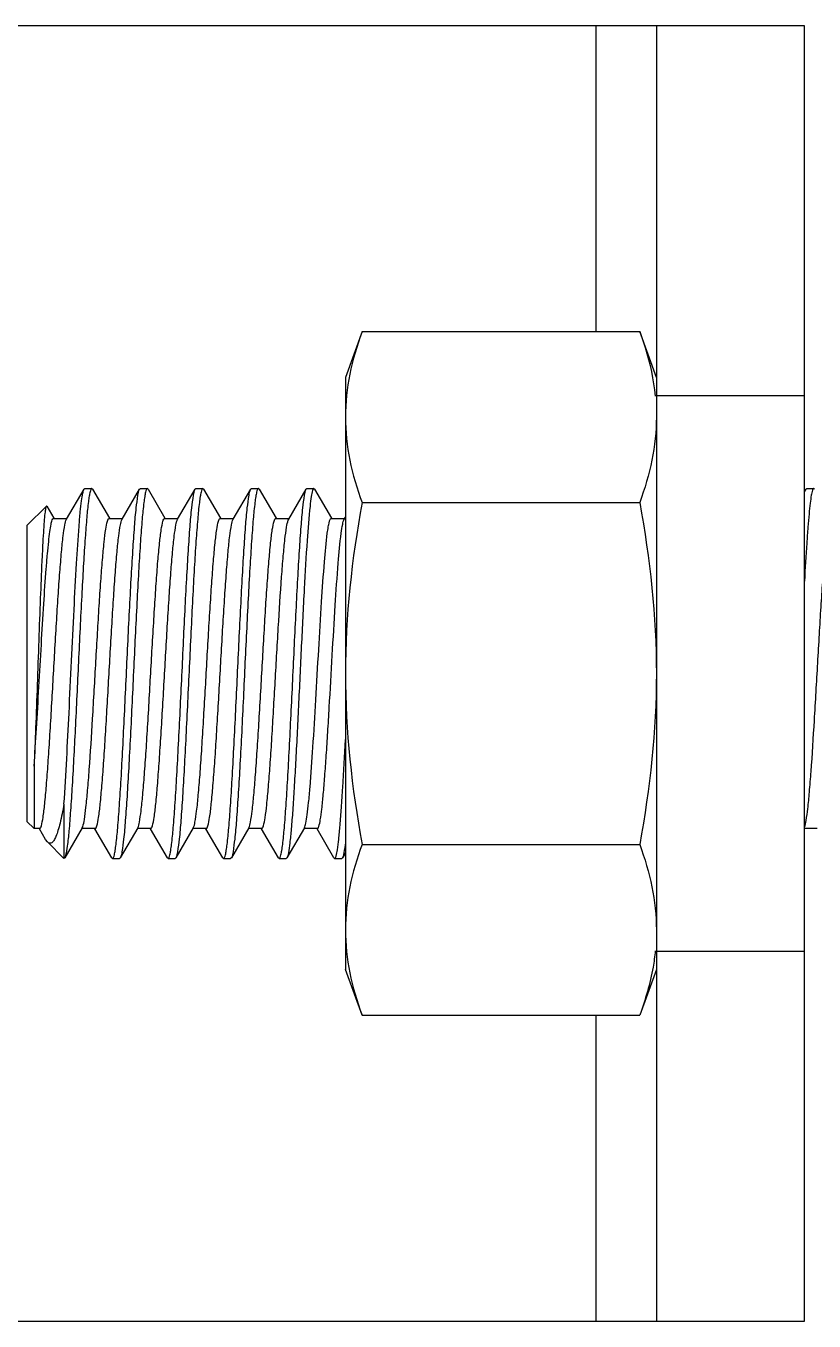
# Model space of a CAD drawing. Extents: x 27938 to 1042331, y -235042 to 1535213.
# Drawn here: x 726557.5 to 726729, y 744841.9 to 745123.8 of the extents above; entities that cross this region are included whole.
import ezdxf

# ---------------------------------------------------------------- set-up
doc = ezdxf.new("R2010")
doc.units = 0
doc.header["$LTSCALE"] = 1000
doc.header["$MEASUREMENT"] = 0

msp = doc.modelspace()

# ---------------------------------------------------------------- linework, layer by layer
at = {"linetype": 'Continuous'}
for p, q in [((726726.91, 745123.82), (726382.06, 745123.82)), ((726681.54, 745123.82), (726681.54, 745057.27)), ((726694.69, 745123.82), (726694.69, 744841.91)), ((726726.91, 744841.91), (726726.91, 745123.82)), ((726630.66, 745057.27), (726627.04, 745047.3)), ((726630.66, 745057.27), (726691.07, 745057.27)), ((726694.69, 745047.3), (726691.07, 745057.27)), ((726627.04, 745047.3), (726627.04, 744918.43)), ((726726.91, 745043.27), (726694.69, 745043.27)), ((726566.38, 745016.45), (726570.19, 745023)), ((726570.19, 745023), (726570.35, 745023.14)), ((726570.35, 745023.14), (726571.86, 745023.14)), ((726570.35, 745023.14), (726571.86, 745023.14)), ((726571.86, 745023.14), (726571.84, 745023.13)), ((726572.02, 745023), (726571.86, 745023.14)), ((726572.02, 745023), (726575.7, 745016.65)), ((726578.46, 745016.45), (726582.27, 745023)), ((726582.27, 745023), (726582.43, 745023.14)), ((726582.43, 745023.14), (726583.94, 745023.14)), ((726582.43, 745023.14), (726583.94, 745023.14)), ((726583.94, 745023.14), (726583.92, 745023.13)), ((726584.1, 745023), (726583.94, 745023.14)), ((726584.1, 745023), (726587.78, 745016.65)), ((726590.54, 745016.45), (726594.36, 745023)), ((726594.36, 745023), (726594.51, 745023.14)), ((726594.51, 745023.14), (726596.03, 745023.14)), ((726594.51, 745023.14), (726596.03, 745023.14)), ((726596.03, 745023.14), (726596, 745023.13)), ((726596.19, 745023), (726596.03, 745023.14)), ((726596.19, 745023), (726599.86, 745016.65)), ((726602.63, 745016.45), (726606.44, 745023)), ((726606.44, 745023), (726606.6, 745023.14)), ((726606.6, 745023.14), (726608.11, 745023.14)), ((726606.6, 745023.14), (726608.11, 745023.14)), ((726608.11, 745023.14), (726608.09, 745023.13)), ((726608.27, 745023), (726608.11, 745023.14)), ((726608.27, 745023), (726611.95, 745016.65)), ((726614.71, 745016.45), (726618.52, 745023)), ((726618.52, 745023), (726618.68, 745023.14)), ((726618.68, 745023.14), (726620.19, 745023.14)), ((726618.68, 745023.14), (726620.19, 745023.14)), ((726620.35, 745023), (726620.19, 745023.14)), ((726620.35, 745023), (726624.03, 745016.65)), ((726726.91, 745022.41), (726727.26, 745023)), ((726727.26, 745023), (726727.41, 745023.14)), ((726727.41, 745023.14), (726728.93, 745023.14)), ((726727.41, 745023.14), (726728.93, 745023.14)), ((726728.93, 745023.14), (726728.9, 745023.13)), ((726729.09, 745023), (726728.93, 745023.14)), ((726557.77, 745015.08), (726561.99, 745019.31)), ((726562.1, 745019.27), (726561.99, 745019.31)), ((726562.1, 745019.27), (726563.62, 745016.65)), ((726630.66, 745020.07), (726691.07, 745020.07)), ((726557.77, 745015.08), (726557.77, 744950.64)), ((726563.55, 745016.61), (726566.47, 745016.61)), ((726575.63, 745016.61), (726578.56, 745016.61)), ((726587.71, 745016.61), (726590.64, 745016.61)), ((726599.79, 745016.61), (726602.72, 745016.61)), ((726611.87, 745016.61), (726614.8, 745016.61)), ((726614.61, 745016.24), (726614.71, 745016.45)), ((726623.96, 745016.61), (726626.88, 745016.61)), ((726626.79, 745016.45), (726627.04, 745016.87)), ((726559.3, 744962.71), (726559.3, 744949.11)), ((726565.82, 744954.42), (726565.82, 744942.59)), ((726557.77, 744950.64), (726559.3, 744949.11)), ((726560.53, 744949.11), (726559.3, 744949.11)), ((726561.81, 744946.76), (726560.46, 744949.07)), ((726569.78, 744949.28), (726565.98, 744942.73)), ((726572.61, 744949.11), (726569.68, 744949.11)), ((726569.78, 744949.28), (726569.89, 744949.52)), ((726576.23, 744942.73), (726572.54, 744949.07)), ((726581.86, 744949.28), (726578.06, 744942.73)), ((726584.69, 744949.11), (726581.76, 744949.11)), ((726588.31, 744942.73), (726584.62, 744949.07)), ((726593.94, 744949.28), (726590.14, 744942.73)), ((726596.77, 744949.11), (726593.85, 744949.11)), ((726600.4, 744942.73), (726596.7, 744949.07)), ((726606.02, 744949.28), (726602.23, 744942.73)), ((726608.85, 744949.11), (726605.93, 744949.11)), ((726612.48, 744942.73), (726608.78, 744949.07)), ((726618.11, 744949.28), (726614.31, 744942.73)), ((726620.94, 744949.11), (726618.01, 744949.11)), ((726624.56, 744942.73), (726620.87, 744949.07)), ((726729.67, 744949.11), (726726.91, 744949.11)), ((726562.22, 744946.19), (726561.81, 744946.76)), ((726562.22, 744946.19), (726565.82, 744942.59)), ((726630.66, 744945.66), (726691.07, 744945.66)), ((726565.98, 744942.73), (726565.82, 744942.59)), ((726576.23, 744942.73), (726576.39, 744942.59)), ((726576.39, 744942.59), (726577.9, 744942.59)), ((726576.39, 744942.59), (726577.9, 744942.59)), ((726576.39, 744942.59), (726576.41, 744942.59)), ((726578.06, 744942.73), (726577.9, 744942.59)), ((726588.31, 744942.73), (726588.47, 744942.59)), ((726588.47, 744942.59), (726589.99, 744942.59)), ((726588.47, 744942.59), (726589.99, 744942.59)), ((726588.47, 744942.59), (726588.49, 744942.59)), ((726590.14, 744942.73), (726589.99, 744942.59)), ((726600.4, 744942.73), (726600.55, 744942.59)), ((726600.55, 744942.59), (726602.07, 744942.59)), ((726600.55, 744942.59), (726602.07, 744942.59)), ((726600.55, 744942.59), (726600.58, 744942.59)), ((726602.23, 744942.73), (726602.07, 744942.59)), ((726612.48, 744942.73), (726612.64, 744942.59)), ((726612.64, 744942.59), (726614.15, 744942.59)), ((726612.64, 744942.59), (726614.15, 744942.59)), ((726612.64, 744942.59), (726612.66, 744942.59)), ((726614.31, 744942.73), (726614.15, 744942.59)), ((726624.56, 744942.73), (726624.72, 744942.59)), ((726624.72, 744942.59), (726626.23, 744942.59)), ((726624.72, 744942.59), (726626.23, 744942.59)), ((726624.72, 744942.59), (726624.74, 744942.59)), ((726626.39, 744942.73), (726626.23, 744942.59)), ((726627.04, 744943.84), (726626.39, 744942.73)), ((726694.69, 744922.45), (726726.91, 744922.45)), ((726630.66, 744908.46), (726627.04, 744918.43)), ((726694.69, 744918.43), (726691.07, 744908.46)), ((726630.66, 744908.46), (726691.07, 744908.46)), ((726681.54, 744908.46), (726681.54, 744841.91)), ((726382.06, 744841.91), (726726.91, 744841.91))]:
    msp.add_line(p, q, dxfattribs=at)
for points, knots in [([(726630.66, 745057.27), (726629.57, 745054.25), (726627.74, 745048.15), (726627.04, 745041.8), (726627.04, 745038.67)], [0, 0, 0, 0, 0.506411, 1, 1, 1, 1]), ([(726691.07, 745057.27), (726691.49, 745056.12), (726693.03, 745051.56), (726694.09, 745046.81), (726694.46, 745043.24)], [0, 0, 0, 0, 0.25454, 1, 1, 1, 1]), ([(726627.04, 745038.67), (726627.04, 745035.54), (726627.74, 745029.18), (726629.57, 745023.08), (726630.66, 745020.07)], [0, 0, 0, 0, 0.493589, 1, 1, 1, 1]), ([(726694.69, 745038.67), (726694.69, 745035.54), (726693.99, 745029.18), (726692.16, 745023.08), (726691.07, 745020.07)], [0, 0, 0, 0, 0.493589, 1, 1, 1, 1]), ([(726565.82, 744954.42), (726566.27, 744961.02), (726566.78, 744971.42), (726567.46, 744985.53), (726567.98, 744996.39), (726568.5, 745006.16), (726568.95, 745013.26), (726569.34, 745017.81), (726569.59, 745020.22), (726569.86, 745021.87), (726570.04, 745022.74), (726570.19, 745023)], [0, 0, 0, 0, 0.288558, 0.45413, 0.616509, 0.762715, 0.881069, 0.926757, 0.962188, 0.986703, 1, 1, 1, 1]), ([(726571.84, 745023.13), (726571.75, 745023.11), (726571.6, 745022.81), (726571.45, 745022.28), (726571.28, 745021.37), (726571.03, 745019.56), (726570.73, 745016.52), (726570.39, 745012.05), (726570.05, 745006.59), (726569.7, 745000.34), (726569.35, 744993.49), (726568.89, 744983.86), (726568.33, 744972.15), (726567.76, 744961.04), (726567.27, 744953.35), (726566.94, 744948.95), (726566.6, 744945.7), (726566.35, 744943.93), (726566.17, 744943.27)], [0, 0, 0, 0, 0.003459, 0.010697, 0.021985, 0.037294, 0.07952, 0.136044, 0.204986, 0.284036, 0.370529, 0.46155, 0.644849, 0.809404, 0.877597, 0.933236, 0.974471, 1, 1, 1, 1]), ([(726576.41, 744942.59), (726576.51, 744942.62), (726576.66, 744942.94), (726576.81, 744943.5), (726576.99, 744944.47), (726577.25, 744946.4), (726577.56, 744949.64), (726577.91, 744954.39), (726578.27, 744960.17), (726578.63, 744966.77), (726578.98, 744973.95), (726579.34, 744981.45), (726579.7, 744989.01), (726580.06, 744996.34), (726580.42, 745003.18), (726580.78, 745009.3), (726581.14, 745014.44), (726581.46, 745018.48), (726581.84, 745021.17), (726582.04, 745022.6), (726582.27, 745023)], [0, 0, 0, 0, 0.003604, 0.011244, 0.023189, 0.039398, 0.084082, 0.143773, 0.216344, 0.299191, 0.389329, 0.483504, 0.578314, 0.670341, 0.756264, 0.832984, 0.897741, 0.948218, 0.982646, 1, 1, 1, 1]), ([(726583.92, 745023.13), (726583.83, 745023.11), (726583.68, 745022.78), (726583.52, 745022.22), (726583.35, 745021.25), (726583.08, 745019.32), (726582.77, 745016.08), (726582.42, 745011.34), (726582.07, 745005.56), (726581.71, 744998.96), (726581.35, 744991.78), (726580.99, 744984.28), (726580.63, 744976.72), (726580.27, 744969.39), (726579.91, 744962.55), (726579.56, 744956.43), (726579.2, 744951.29), (726578.88, 744947.25), (726578.49, 744944.56), (726578.3, 744943.13), (726578.06, 744942.73)], [0, 0, 0, 0, 0.00361, 0.011255, 0.023204, 0.039415, 0.084097, 0.143782, 0.216344, 0.299179, 0.3893, 0.483457, 0.578255, 0.670276, 0.756195, 0.832914, 0.897677, 0.94817, 0.982621, 1, 1, 1, 1]), ([(726588.49, 744942.59), (726588.59, 744942.62), (726588.74, 744942.94), (726588.89, 744943.5), (726589.07, 744944.47), (726589.33, 744946.4), (726589.64, 744949.64), (726589.99, 744954.39), (726590.35, 744960.17), (726590.71, 744966.77), (726591.07, 744973.95), (726591.43, 744981.45), (726591.79, 744989.01), (726592.14, 744996.34), (726592.5, 745003.19), (726592.86, 745009.3), (726593.22, 745014.44), (726593.54, 745018.48), (726593.92, 745021.17), (726594.12, 745022.6), (726594.36, 745023)], [0, 0, 0, 0, 0.003605, 0.011246, 0.023192, 0.039401, 0.084087, 0.143779, 0.216351, 0.299198, 0.389337, 0.483511, 0.57832, 0.670346, 0.756268, 0.832988, 0.897743, 0.948218, 0.982646, 1, 1, 1, 1]), ([(726596, 745023.13), (726595.91, 745023.11), (726595.76, 745022.78), (726595.6, 745022.22), (726595.43, 745021.25), (726595.16, 745019.32), (726594.86, 745016.08), (726594.5, 745011.34), (726594.15, 745005.56), (726593.79, 744998.96), (726593.43, 744991.78), (726593.07, 744984.28), (726592.71, 744976.72), (726592.35, 744969.39), (726591.99, 744962.55), (726591.64, 744956.43), (726591.28, 744951.29), (726590.96, 744947.25), (726590.58, 744944.56), (726590.38, 744943.13), (726590.14, 744942.73)], [0, 0, 0, 0, 0.00361, 0.011255, 0.023204, 0.039415, 0.084097, 0.143781, 0.216343, 0.299178, 0.389299, 0.483456, 0.578254, 0.670275, 0.756194, 0.832913, 0.897677, 0.94817, 0.982621, 1, 1, 1, 1]), ([(726600.58, 744942.59), (726600.67, 744942.62), (726600.82, 744942.94), (726600.98, 744943.5), (726601.15, 744944.47), (726601.42, 744946.4), (726601.72, 744949.64), (726602.08, 744954.39), (726602.43, 744960.17), (726602.79, 744966.77), (726603.15, 744973.95), (726603.51, 744981.45), (726603.87, 744989.01), (726604.23, 744996.34), (726604.59, 745003.19), (726604.94, 745009.3), (726605.3, 745014.44), (726605.62, 745018.48), (726606.01, 745021.17), (726606.2, 745022.6), (726606.44, 745023)], [0, 0, 0, 0, 0.003605, 0.011246, 0.023192, 0.039402, 0.084089, 0.143781, 0.216352, 0.2992, 0.389339, 0.483513, 0.578322, 0.670347, 0.756269, 0.832988, 0.897743, 0.948219, 0.982646, 1, 1, 1, 1]), ([(726608.09, 745023.13), (726607.99, 745023.11), (726607.84, 745022.78), (726607.69, 745022.22), (726607.51, 745021.25), (726607.25, 745019.32), (726606.94, 745016.08), (726606.59, 745011.34), (726606.23, 745005.56), (726605.87, 744998.96), (726605.51, 744991.78), (726605.15, 744984.28), (726604.8, 744976.72), (726604.44, 744969.39), (726604.08, 744962.55), (726603.72, 744956.43), (726603.36, 744951.29), (726603.04, 744947.25), (726602.66, 744944.56), (726602.46, 744943.13), (726602.23, 744942.73)], [0, 0, 0, 0, 0.00361, 0.011255, 0.023204, 0.039415, 0.084096, 0.143781, 0.216343, 0.299178, 0.389299, 0.483455, 0.578253, 0.670274, 0.756194, 0.832913, 0.897676, 0.948169, 0.98262, 1, 1, 1, 1]), ([(726612.66, 744942.59), (726612.75, 744942.62), (726612.9, 744942.94), (726613.06, 744943.5), (726613.24, 744944.47), (726613.5, 744946.4), (726613.81, 744949.64), (726614.16, 744954.39), (726614.51, 744960.17), (726614.87, 744966.77), (726615.23, 744973.95), (726615.59, 744981.45), (726615.95, 744989.01), (726616.31, 744996.34), (726616.67, 745003.19), (726617.02, 745009.3), (726617.38, 745014.44), (726617.7, 745018.48), (726618.09, 745021.17), (726618.28, 745022.6), (726618.52, 745023)], [0, 0, 0, 0, 0.003605, 0.011246, 0.023193, 0.039403, 0.08409, 0.143783, 0.216354, 0.299202, 0.389341, 0.483515, 0.578323, 0.670348, 0.75627, 0.832989, 0.897744, 0.948219, 0.982646, 1, 1, 1, 1]), ([(726619.91, 745022.7), (726619.77, 745022.28), (726619.57, 745021.14), (726619.42, 745020), (726619.34, 745019.3)], [0, 0, 0, 0, 0.381853, 1, 1, 1, 1]), ([(726620.19, 745023.14), (726620.16, 745023.14), (726620, 745023.05), (726619.96, 745022.85), (726619.91, 745022.7)], [0, 0, 0, 0, 0.141686, 1, 1, 1, 1]), ([(726728.9, 745023.13), (726728.75, 745023.1), (726728.58, 745022.47), (726728.35, 745021.5), (726728.12, 745019.73), (726727.88, 745017.43), (726727.64, 745014.52), (726727.29, 745009.65), (726727.06, 745005.74), (726726.91, 745002.98)], [0, 0, 0, 0, 0.023088, 0.076942, 0.162256, 0.277921, 0.422109, 0.592457, 1, 1, 1, 1]), ([(726561.99, 745019.3), (726561.87, 745019.18), (726561.8, 745018.58), (726561.62, 745017.49), (726561.48, 745015.72), (726561.32, 745013.4), (726561.16, 745010.52), (726560.93, 745005.75), (726560.65, 744998.87), (726560.32, 744989.91), (726560, 744980.5), (726559.67, 744971.38), (726559.43, 744965.49), (726559.3, 744962.71)], [0, 0, 0, 0, 0.009173, 0.029347, 0.060391, 0.101835, 0.152988, 0.212953, 0.354877, 0.517215, 0.687692, 0.853036, 1, 1, 1, 1]), ([(726619.34, 745019.3), (726619.07, 745016.82), (726618.62, 745010.82), (726618.03, 745000.66), (726617.44, 744988.61), (726616.84, 744975.95), (726616.33, 744965.63), (726615.9, 744958.08), (726615.6, 744953.31), (726615.29, 744949.34), (726615, 744946.24), (726614.69, 744944.15), (726614.5, 744943.05), (726614.31, 744942.73)], [0, 0, 0, 0, 0.097413, 0.234815, 0.397699, 0.568819, 0.73005, 0.801523, 0.864307, 0.916739, 0.957442, 0.985378, 1, 1, 1, 1]), ([(726559.3, 744962.71), (726559.49, 744965.43), (726559.86, 744971.17), (726560.37, 744980), (726560.88, 744989.05), (726561.39, 744997.63), (726561.83, 745004.19), (726562.2, 745008.71), (726562.46, 745011.42), (726562.71, 745013.54), (726562.97, 745015.18), (726563.17, 745016.04), (726563.41, 745016.61), (726563.55, 745016.61)], [0, 0, 0, 0, 0.150782, 0.318318, 0.489969, 0.652746, 0.794352, 0.853795, 0.904124, 0.94441, 0.973938, 0.992299, 1, 1, 1, 1]), ([(726560.53, 744949.11), (726560.61, 744949.11), (726560.78, 744949.35), (726561.02, 744950.13), (726561.34, 744951.91), (726561.67, 744954.79), (726562.03, 744958.72), (726562.38, 744963.5), (726562.74, 744968.98), (726563.1, 744974.96), (726563.57, 744983.31), (726564.04, 744991.58), (726564.53, 744999.48), (726564.89, 745004.65), (726565.25, 745009.02), (726565.57, 745012.48), (726565.94, 745014.83), (726566.16, 745016.08), (726566.38, 745016.45)], [0, 0, 0, 0, 0.003516, 0.010772, 0.037949, 0.081609, 0.140308, 0.211978, 0.294061, 0.383613, 0.477416, 0.664254, 0.750571, 0.827952, 0.893624, 0.945254, 0.981055, 1, 1, 1, 1]), ([(726569.89, 744949.52), (726570.07, 744950.02), (726570.32, 744951.43), (726570.66, 744954.05), (726571, 744957.68), (726571.5, 744964.11), (726572.08, 744973.48), (726572.64, 744983.4), (726573.11, 744991.58), (726573.46, 744997.4), (726573.81, 745002.72), (726574.16, 745007.35), (726574.51, 745011.14), (726574.83, 745013.92), (726575.14, 745015.64), (726575.38, 745016.39), (726575.55, 745016.61), (726575.63, 745016.61)], [0, 0, 0, 0, 0.023549, 0.063214, 0.117783, 0.185416, 0.35021, 0.535036, 0.627046, 0.714525, 0.794449, 0.864058, 0.92096, 0.96323, 0.989531, 0.996563, 1, 1, 1, 1]), ([(726572.61, 744949.11), (726572.69, 744949.11), (726572.86, 744949.35), (726573.1, 744950.13), (726573.42, 744951.91), (726573.75, 744954.79), (726574.11, 744958.72), (726574.46, 744963.5), (726574.82, 744968.98), (726575.18, 744974.96), (726575.66, 744983.31), (726576.12, 744991.58), (726576.61, 744999.48), (726576.97, 745004.65), (726577.33, 745009.02), (726577.66, 745012.48), (726578.02, 745014.83), (726578.25, 745016.08), (726578.46, 745016.45)], [0, 0, 0, 0, 0.003516, 0.010771, 0.037949, 0.081609, 0.140308, 0.211978, 0.294061, 0.383613, 0.477416, 0.664254, 0.750572, 0.827952, 0.893624, 0.945254, 0.981055, 1, 1, 1, 1]), ([(726581.86, 744949.28), (726582.07, 744949.65), (726582.3, 744950.9), (726582.66, 744953.25), (726582.99, 744956.71), (726583.35, 744961.08), (726583.71, 744966.25), (726584.2, 744974.15), (726584.66, 744982.42), (726585.14, 744990.77), (726585.5, 744996.75), (726585.86, 745002.23), (726586.21, 745007.01), (726586.57, 745010.94), (726586.9, 745013.82), (726587.22, 745015.6), (726587.46, 745016.38), (726587.63, 745016.61), (726587.71, 745016.61)], [0, 0, 0, 0, 0.018976, 0.054803, 0.106453, 0.172139, 0.249526, 0.335844, 0.522668, 0.616459, 0.705997, 0.788066, 0.859722, 0.918409, 0.962059, 0.989231, 0.996484, 1, 1, 1, 1]), ([(726584.69, 744949.11), (726584.77, 744949.11), (726584.95, 744949.35), (726585.19, 744950.13), (726585.51, 744951.91), (726585.84, 744954.79), (726586.19, 744958.72), (726586.54, 744963.5), (726586.9, 744968.98), (726587.26, 744974.96), (726587.74, 744983.31), (726588.2, 744991.58), (726588.7, 744999.48), (726589.05, 745004.65), (726589.41, 745009.02), (726589.74, 745012.48), (726590.1, 745014.83), (726590.33, 745016.08), (726590.54, 745016.45)], [0, 0, 0, 0, 0.003517, 0.010771, 0.037949, 0.081609, 0.140308, 0.211979, 0.294062, 0.383613, 0.477416, 0.664254, 0.750571, 0.827951, 0.893623, 0.945253, 0.981055, 1, 1, 1, 1]), ([(726593.94, 744949.28), (726594.16, 744949.65), (726594.38, 744950.9), (726594.75, 744953.25), (726595.08, 744956.71), (726595.44, 744961.08), (726595.79, 744966.25), (726596.28, 744974.15), (726596.75, 744982.42), (726597.22, 744990.77), (726597.58, 744996.75), (726597.94, 745002.23), (726598.29, 745007.01), (726598.65, 745010.94), (726598.98, 745013.82), (726599.3, 745015.6), (726599.54, 745016.37), (726599.71, 745016.61), (726599.79, 745016.61)], [0, 0, 0, 0, 0.018976, 0.054803, 0.106454, 0.17214, 0.249527, 0.335846, 0.52267, 0.61646, 0.705997, 0.788065, 0.859721, 0.918408, 0.962058, 0.98923, 0.996485, 1, 1, 1, 1]), ([(726596.77, 744949.11), (726596.85, 744949.11), (726597.03, 744949.35), (726597.27, 744950.13), (726597.59, 744951.91), (726597.92, 744954.79), (726598.27, 744958.72), (726598.63, 744963.5), (726598.98, 744968.98), (726599.34, 744974.96), (726599.82, 744983.31), (726600.29, 744991.58), (726600.78, 744999.48), (726601.13, 745004.65), (726601.49, 745009.02), (726601.82, 745012.48), (726602.19, 745014.83), (726602.41, 745016.08), (726602.63, 745016.45)], [0, 0, 0, 0, 0.003514, 0.010772, 0.03795, 0.08161, 0.140308, 0.211978, 0.294061, 0.383612, 0.477415, 0.664253, 0.750571, 0.827952, 0.893624, 0.945254, 0.981055, 1, 1, 1, 1]), ([(726606.02, 744949.28), (726606.24, 744949.65), (726606.46, 744950.9), (726606.83, 744953.25), (726607.16, 744956.71), (726607.52, 744961.08), (726607.87, 744966.25), (726608.36, 744974.15), (726608.83, 744982.42), (726609.31, 744990.77), (726609.66, 744996.75), (726610.02, 745002.23), (726610.38, 745007.01), (726610.73, 745010.94), (726611.06, 745013.82), (726611.38, 745015.6), (726611.62, 745016.38), (726611.8, 745016.61), (726611.87, 745016.61)], [0, 0, 0, 0, 0.018976, 0.054803, 0.106453, 0.172139, 0.249526, 0.335844, 0.522668, 0.61646, 0.705997, 0.788066, 0.859722, 0.918409, 0.962059, 0.989231, 0.996485, 1, 1, 1, 1]), ([(726608.85, 744949.11), (726608.93, 744949.11), (726609.11, 744949.34), (726609.34, 744950.09), (726609.66, 744951.82), (726609.98, 744954.61), (726610.33, 744958.42), (726610.68, 744963.06), (726611.03, 744968.4), (726611.38, 744974.25), (726611.85, 744982.45), (726612.41, 744992.38), (726612.99, 745001.75), (726613.5, 745008.17), (726613.83, 745011.78), (726614.18, 745014.37), (726614.42, 745015.76), (726614.61, 745016.24)], [0, 0, 0, 0, 0.003447, 0.010504, 0.036907, 0.07934, 0.136454, 0.206305, 0.286482, 0.374206, 0.466428, 0.651492, 0.816161, 0.883565, 0.937789, 0.976999, 1, 1, 1, 1]), ([(726623.11, 745013.39), (726623.17, 745013.86), (726623.29, 745014.66), (726623.5, 745015.69), (726623.66, 745016.28), (726623.86, 745016.61), (726623.96, 745016.61)], [0, 0, 0, 0, 0.417027, 0.722093, 0.91306, 1, 1, 1, 1]), ([(726626.13, 745013.39), (726626.22, 745014.06), (726626.39, 745015.08), (726626.6, 745016.13), (726626.79, 745016.45)], [0, 0, 0, 0, 0.64784, 1, 1, 1, 1]), ([(726726.91, 744949.42), (726727.1, 744949.88), (726727.35, 744951.23), (726727.7, 744953.76), (726728.03, 744957.33), (726728.54, 744963.72), (726729.12, 744973.1), (726729.68, 744983.05), (726730.16, 744991.29), (726730.51, 744997.17), (726730.86, 745002.55), (726731.21, 745007.23), (726731.56, 745011.07), (726731.89, 745013.88), (726732.2, 745015.62), (726732.44, 745016.38), (726732.62, 745016.61), (726732.69, 745016.61)], [0, 0, 0, 0, 0.021934, 0.060252, 0.1138, 0.180755, 0.345177, 0.530709, 0.623344, 0.711545, 0.792219, 0.862544, 0.920069, 0.962821, 0.989426, 0.996537, 1, 1, 1, 1]), ([(726618.11, 744949.28), (726618.28, 744949.57), (726618.48, 744950.54), (726618.79, 744952.36), (726619.08, 744955), (726619.52, 744959.89), (726620.03, 744967.35), (726620.62, 744977.32), (726621.22, 744987.87), (726621.81, 744997.9), (726622.39, 745006.35), (726622.84, 745011.34), (726623.11, 745013.39)], [0, 0, 0, 0, 0.015991, 0.045014, 0.086536, 0.139531, 0.27419, 0.434995, 0.605144, 0.76684, 0.903184, 1, 1, 1, 1]), ([(726620.94, 744949.11), (726621, 744949.11), (726621.16, 744949.29), (726621.38, 744949.92), (726621.66, 744951.32), (726621.95, 744953.62), (726622.27, 744956.77), (726622.58, 744960.65), (726622.9, 744965.17), (726623.22, 744970.19), (726623.65, 744977.46), (726624.17, 744986.67), (726624.78, 744997.15), (726625.39, 745006.01), (726625.84, 745011.24), (726626.13, 745013.39)], [0, 0, 0, 0, 0.003125, 0.009234, 0.031868, 0.068302, 0.117635, 0.178513, 0.24923, 0.32779, 0.411973, 0.587575, 0.756267, 0.899071, 1, 1, 1, 1]), ([(726624.74, 744942.59), (726624.81, 744942.61), (726624.93, 744942.8), (726625.13, 744943.42), (726625.37, 744944.79), (726625.64, 744947.02), (726625.92, 744950.06), (726626.2, 744953.82), (726626.59, 744960.04), (726626.86, 744965), (726627.04, 744968.48)], [0, 0, 0, 0, 0.007842, 0.023029, 0.077823, 0.164939, 0.282689, 0.428541, 0.599299, 1, 1, 1, 1]), ([(726565.82, 744954.42), (726565.57, 744953.03), (726565.19, 744951.1), (726564.56, 744948.77), (726564.13, 744947.51), (726563.69, 744946.62), (726563.26, 744946.02), (726562.66, 744945.83), (726562.35, 744946.06), (726562.22, 744946.19)], [0, 0, 0, 0, 0.427991, 0.594855, 0.728399, 0.828419, 0.897176, 0.945337, 1, 1, 1, 1]), ([(726627.04, 744946.06), (726626.95, 744945.32), (726626.77, 744944.22), (726626.58, 744943.06), (726626.39, 744942.73)], [0, 0, 0, 0, 0.657878, 1, 1, 1, 1]), ([(726630.66, 744945.66), (726629.57, 744942.64), (726627.74, 744936.54), (726627.04, 744930.19), (726627.04, 744927.06)], [0, 0, 0, 0, 0.506411, 1, 1, 1, 1]), ([(726691.07, 744945.66), (726692.16, 744942.64), (726693.99, 744936.54), (726694.69, 744930.19), (726694.69, 744927.06)], [0, 0, 0, 0, 0.506411, 1, 1, 1, 1]), ([(726566.17, 744943.27), (726566.16, 744943.21), (726566.11, 744943.03), (726566.05, 744942.84), (726565.98, 744942.73)], [0, 0, 0, 0, 0.313034, 1, 1, 1, 1]), ([(726627.04, 744927.06), (726627.04, 744923.93), (726627.74, 744917.57), (726629.57, 744911.48), (726630.66, 744908.46)], [0, 0, 0, 0, 0.493589, 1, 1, 1, 1]), ([(726694.46, 744922.49), (726694.34, 744921.3), (726693.66, 744916.53), (726692.31, 744911.87), (726691.07, 744908.46)], [0, 0, 0, 0, 0.246329, 1, 1, 1, 1])]:
    msp.add_open_spline(points, degree=3, knots=knots, dxfattribs=at)
for points in [[(726630.66, 745020.07), (726628.43, 745007.81), (726627.04, 744995.32), (726627.04, 744982.86)], [(726691.07, 745020.07), (726693.3, 745007.81), (726694.69, 744995.32), (726694.69, 744982.86)], [(726627.04, 744982.86), (726627.04, 744970.4), (726628.43, 744957.92), (726630.66, 744945.66)], [(726694.69, 744982.86), (726694.69, 744970.4), (726693.3, 744957.92), (726691.07, 744945.66)]]:
    msp.add_open_spline(points, degree=3, dxfattribs=at)

doc.saveas('drawing.dxf')
